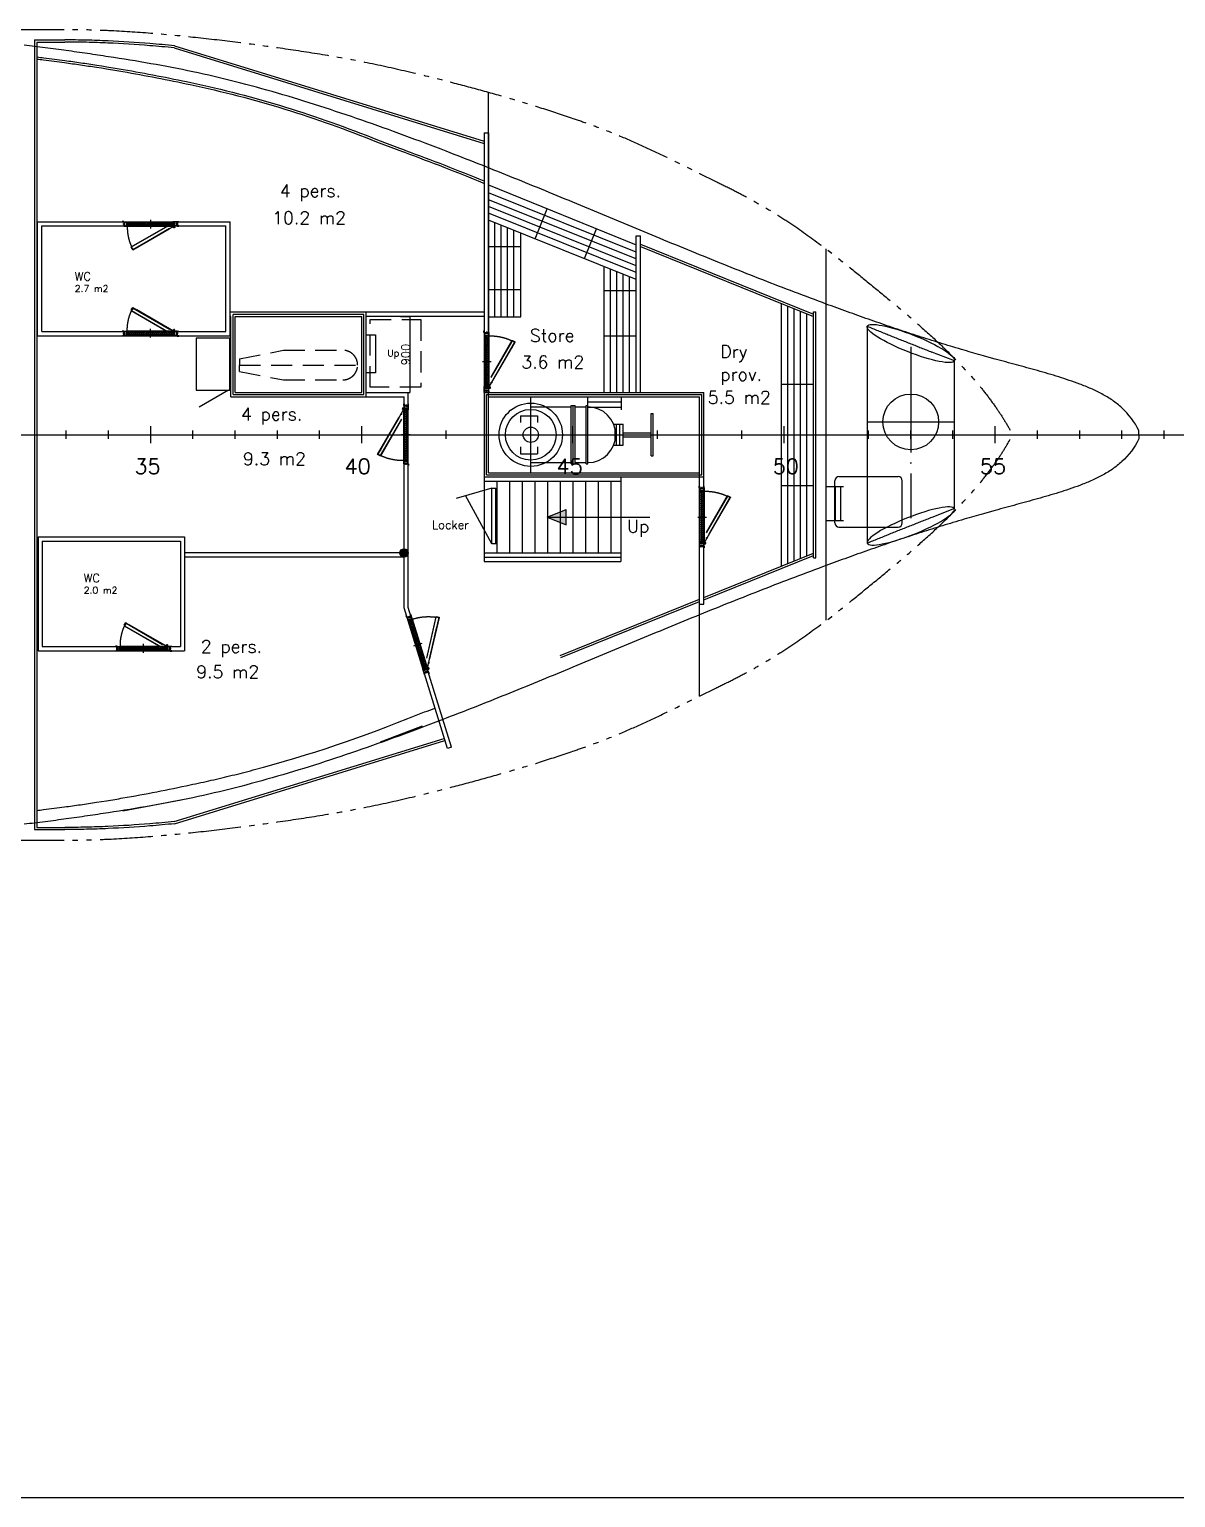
# Model space of a CAD drawing. Extents: x 1551 to 113148, y -1700 to 77018.
# Drawn here: x 29398 to 42972, y -497 to 16888 of the extents above; entities that cross this region are included whole.
import ezdxf

# ---------------------------------------------------------------- set-up
doc = ezdxf.new("R2010")
doc.units = 0
doc.header["$LTSCALE"] = 500
doc.header["$MEASUREMENT"] = 0
for name, pattern in [('CENTER', [3, 2.5, -0.25, 0, -0.25]), ('DASHED', [0.75, 0.5, -0.25]), ('PHANTOM', [2.1, 1.25, -0.2, 0.125, -0.2, 0.125, -0.2])]:
    doc.linetypes.add(name, pattern=pattern)
doc.layers.get('0').update_dxf_attribs({"linetype": 'CONTINUOUS'})
doc.layers.get('DEFPOINTS').update_dxf_attribs({"linetype": 'CONTINUOUS'})
for name, color, linetype in [('005-FURNITURE', 8, 'CONTINUOUS'), ('013-SHUTTERING', 7, 'CONTINUOUS'), ('I0CO2', 7, 'CONTINUOUS'), ('S0CE1', 7, 'CENTER'), ('S0CO1', 7, 'CONTINUOUS'), ('S0CO2', 2, 'CONTINUOUS'), ('S0CO3', 7, 'CONTINUOUS'), ('S0CO5', 7, 'CONTINUOUS'), ('S0DA1', 7, 'DASHED'), ('S0DIM', 7, 'CONTINUOUS'), ('S0PH1', 7, 'PHANTOM'), ('S0TX2', 7, 'CONTINUOUS'), ('U0CO1', 7, 'CONTINUOUS'), ('U0CO2', 7, 'CONTINUOUS')]:
    doc.layers.add(name, color=color, linetype=linetype)
doc.styles.add('18', font='romans', dxfattribs={"height": 180})
doc.styles.add('ROMANS', font='romans', dxfattribs={"height": 100})
doc.dimstyles.get("Standard").update_dxf_attribs({"dimtxt": 2, "dimasz": 2.5, "dimexe": 1, "dimexo": 1, "dimgap": 1, "dimtad": 1, "dimdsep": 46, "dimtxsty": 'ROMANS', "dimcen": 0, "dimclrd": 1, "dimclre": 1, "dimclrt": 2, "dimadec": 0, "dimazin": 0, "dimtfac": 1, "dimtmove": 2, "dimatfit": 3, "dimfxl": 1, "dimtvp": 100, "dimtolj": 1, "dimarcsym": 0})

# ---------------------------------------------------------------- blocks, each defined once
blk = doc.blocks.new('Dør')
at = {"layer": 'I0CO2'}
for p, q in [((160020, 148470), (159393, 148099)), ((160063, 148445), (160020, 148470)), ((159646, 147839), (159309, 148198)), ((159646, 147839), (159689, 147814))]:
    blk.add_line(p, q, dxfattribs=at)
at = {"layer": 'U0CO2'}
for p, q in [((160020, 148470), (159646, 147839)), ((160064, 148448), (159689, 147814))]:
    blk.add_line(p, q, dxfattribs=at)
blk = doc.blocks.new('PILL-O')
at = {"layer": 'S0TX2'}
h = blk.add_hatch(color=256, dxfattribs=at)
h.paths.add_polyline_path([(1, -1), (0, -1), (0, -100, 0.198881), (71, -71)])
h.paths.add_polyline_path([(0, -1), (-70, -71, 0.196266), (0, -100)])
h.paths.add_polyline_path([(0, -1), (0, 0), (-71, 71, 0.198912), (-100, 0, 0.201592), (-70, -71)])
h.paths.add_polyline_path([(0, 100, 0.198881), (-71, 71), (0, 0)])
h.paths.add_polyline_path([(71, 70, 0.201624), (0, 100), (0, 0), (1, -1)])
h.paths.add_polyline_path([(71, 70), (1, -1), (71, -71, 0.198912), (100, 0, 0.196235)])
at = {"layer": 'S0CO2'}
blk.add_circle((0, 0), 100, dxfattribs=at)
blk = doc.blocks.new('A$C64097268')
for p, q in [((-2759, 0), (35129, 0)), ((21500, -50), (21500, 50)), ((22000, -50), (22000, 50)), ((22500, -100), (22500, 100)), ((23000, -50), (23000, 50)), ((23500, -50), (23500, 50)), ((24000, -50), (24000, 50)), ((24500, -50), (24500, 50)), ((25000, -100), (25000, 100)), ((25500, -50), (25500, 50)), ((26000, -50), (26000, 50)), ((26500, -50), (26500, 50)), ((27000, -50), (27000, 50)), ((27500, -100), (27500, 100)), ((28000, -50), (28000, 50)), ((28500, -50), (28500, 50)), ((29000, -50), (29000, 50)), ((29500, -50), (29500, 50)), ((30000, -100), (30000, 100)), ((30500, -50), (30500, 50)), ((31000, -50), (31000, 50)), ((31500, -50), (31500, 50)), ((32000, -50), (32000, 50)), ((32500, -100), (32500, 100)), ((33000, -50), (33000, 50)), ((33500, -50), (33500, 50)), ((34000, -50), (34000, 50)), ((34500, -50), (34500, 50))]:
    blk.add_line(p, q)
at = {"layer": 'S0TX2', "style": '18'}
for s, p in [('35', (22308, -464)), ('40', (24796, -464)), ('45', (27306, -464)), ('50', (29866, -464)), ('55', (32320, -464))]:
    blk.add_text(s, height=180, dxfattribs=at).set_placement(p)
blk = doc.blocks.new('LINING 580')
at = {"ltscale": 600}
for p, q in [((4474, 19836), (4474, 19732)), ((4159, 19818), (4139, 19818)), ((4139, 19814), (4139, 19818)), ((4139, 19814), (4149, 19814)), ((4139, 19764), (4149, 19764)), ((4139, 19764), (4139, 19760)), ((4159, 19760), (4139, 19760)), ((4157, 19816), (4143, 19816)), ((4157, 19762), (4143, 19762)), ((4147, 19789), (4175, 19789)), ((4149, 19816), (4149, 19814)), ((4149, 19762), (4149, 19764)), ((4157, 19816), (4157, 19762)), ((4159, 19818), (4159, 19799)), ((4159, 19814), (4209, 19814)), ((4159, 19812), (4207, 19812)), ((4159, 19799), (4163, 19795)), ((4159, 19780), (4163, 19784)), ((4159, 19780), (4159, 19760)), ((4159, 19764), (4191, 19764)), ((4159, 19762), (4193, 19762)), ((4161, 19812), (4161, 19800)), ((4161, 19800), (4165, 19796)), ((4161, 19779), (4165, 19783)), ((4161, 19779), (4161, 19764)), ((4163, 19795), (4163, 19784)), ((4165, 19812), (4165, 19764)), ((4167, 19812), (4167, 19764)), ((4169, 19802), (4167, 19802)), ((4169, 19774), (4167, 19774)), ((4169, 19810), (4169, 19802)), ((4169, 19810), (4189, 19810)), ((4169, 19774), (4169, 19766)), ((4169, 19766), (4189, 19766)), ((4184, 19761), (4184, 19762)), ((4184, 19761), (4194, 19761)), ((4189, 19810), (4189, 19766)), ((4191, 19812), (4191, 19764)), ((4193, 19810), (4205, 19810)), ((4193, 19810), (4193, 19762)), ((4194, 19796), (4193, 19796)), ((4194, 19796), (4194, 19761)), ((4194, 19762), (4750, 19762)), ((4750, 19761), (4194, 19761)), ((4198, 19763), (4198, 19801)), ((4199, 19801), (4198, 19801)), ((4198, 19763), (4750, 19763)), ((4199, 19801), (4199, 19805)), ((4199, 19805), (4207, 19805)), ((4199, 19803), (4209, 19803)), ((4199, 19801), (4750, 19801)), ((4200, 19765), (4200, 19799)), ((4200, 19799), (4748, 19799)), ((4200, 19765), (4748, 19765)), ((4205, 19810), (4205, 19805)), ((4207, 19812), (4207, 19805)), ((4209, 19814), (4209, 19803)), ((4789, 19814), (4739, 19814)), ((4739, 19814), (4739, 19803)), ((4749, 19803), (4739, 19803)), ((4789, 19812), (4741, 19812)), ((4741, 19812), (4741, 19805)), ((4749, 19805), (4741, 19805)), ((4755, 19810), (4743, 19810)), ((4743, 19810), (4743, 19805)), ((4748, 19765), (4748, 19799)), ((4749, 19801), (4749, 19805)), ((4749, 19801), (4750, 19801)), ((4750, 19763), (4750, 19801)), ((4750, 19763), (4750, 19756)), ((4754, 19796), (4754, 19761)), ((4754, 19796), (4755, 19796)), ((4764, 19761), (4754, 19761)), ((4754, 19761), (4754, 19756)), ((4755, 19810), (4755, 19762)), ((4789, 19762), (4755, 19762)), ((4757, 19812), (4757, 19764)), ((4789, 19764), (4757, 19764)), ((4779, 19810), (4759, 19810)), ((4759, 19810), (4759, 19766)), ((4779, 19766), (4759, 19766)), ((4764, 19761), (4764, 19762)), ((4801, 19789), (4773, 19789)), ((4779, 19810), (4779, 19802)), ((4779, 19802), (4781, 19802)), ((4779, 19774), (4781, 19774)), ((4779, 19774), (4779, 19766)), ((4781, 19812), (4781, 19764)), ((4783, 19812), (4783, 19764)), ((4787, 19800), (4783, 19796)), ((4787, 19779), (4783, 19783)), ((4789, 19799), (4785, 19795)), ((4785, 19795), (4785, 19784)), ((4789, 19780), (4785, 19784)), ((4787, 19812), (4787, 19800)), ((4787, 19779), (4787, 19764)), ((4789, 19818), (4809, 19818)), ((4789, 19818), (4789, 19799)), ((4789, 19780), (4789, 19760)), ((4789, 19760), (4809, 19760)), ((4791, 19816), (4805, 19816)), ((4791, 19816), (4791, 19762)), ((4791, 19762), (4805, 19762)), ((4799, 19816), (4799, 19814)), ((4809, 19814), (4799, 19814)), ((4799, 19762), (4799, 19764)), ((4809, 19764), (4799, 19764)), ((4809, 19814), (4809, 19818)), ((4809, 19764), (4809, 19760))]:
    blk.add_line(p, q, dxfattribs=at)
at = {"linetype": 'CENTER', "ltscale": 0.4}
for p, q in [((4246, 19517), (4724, 19793)), ((4249, 19517), (4723, 19791)), ((4262, 19482), (4744, 19760)), ((4744, 19759), (4262, 19480)), ((4265, 19484), (4743, 19760)), ((4266, 19487), (4740, 19761)), ((4249, 19512), (4245, 19510)), ((4245, 19510), (4262, 19480)), ((4265, 19484), (4246, 19517)), ((4246, 19510), (4262, 19482)), ((4266, 19487), (4249, 19517)), ((4262, 19480), (4263, 19481))]:
    blk.add_line(p, q, dxfattribs=at)
at = {"ltscale": 0.5}
for p, q in [((4723, 19793), (4724, 19793)), ((4740, 19761), (4723, 19791)), ((4743, 19760), (4724, 19793)), ((4727, 19788), (4731, 19790)), ((4731, 19790), (4748, 19761)), ((4743, 19760), (4747, 19754)), ((4748, 19761), (4750, 19756))]:
    blk.add_line(p, q, dxfattribs=at)
blk.add_lwpolyline([(4748, 19767, -0.771886), (4735, 19777), (4738, 19789, 1.315477), (4722, 19789), (4726, 19777, -1.425918), (4710, 19777), (4714, 19789, 1.315477), (4697, 19789), (4701, 19777, -1.425918), (4685, 19777), (4689, 19789, 1.315477), (4672, 19789), (4676, 19777, -1.425918), (4660, 19777), (4664, 19789, 1.315477), (4648, 19789), (4651, 19777, -1.425918), (4635, 19777), (4639, 19789, 1.315477), (4623, 19789), (4627, 19777, -1.425918), (4611, 19777), (4614, 19789, 1.315477), (4598, 19789), (4602, 19777, -1.425918), (4586, 19777), (4590, 19789, 1.315477), (4573, 19789), (4577, 19777, -1.425918), (4561, 19777), (4565, 19789, 1.315477), (4548, 19789), (4552, 19777, -1.425918), (4536, 19777), (4540, 19789, 1.315477), (4524, 19789), (4527, 19777, -1.425918), (4511, 19777), (4515, 19789, 1.315477), (4499, 19789), (4503, 19777, -1.425918), (4487, 19777), (4490, 19789, 1.315477), (4474, 19789), (4478, 19777, -1.425918), (4462, 19777), (4466, 19789, 1.315477), (4449, 19789), (4453, 19777, -1.425918), (4437, 19777), (4441, 19789, 1.315477), (4424, 19789), (4428, 19777, -1.425918), (4412, 19777), (4416, 19789, 1.315477), (4400, 19789), (4403, 19777, -1.425918), (4387, 19777), (4391, 19789, 1.315477), (4375, 19789), (4379, 19777, -1.425918), (4363, 19777), (4366, 19789, 1.315477), (4350, 19789), (4354, 19777, -1.425918), (4338, 19777), (4342, 19789, 1.315477), (4325, 19789), (4329, 19777, -1.425918), (4313, 19777), (4317, 19789, 1.315477), (4300, 19789), (4304, 19777, -1.425918), (4288, 19777), (4292, 19789, 1.315477), (4276, 19789), (4279, 19777, -1.425918), (4263, 19777), (4267, 19789, 1.315477), (4251, 19789), (4254, 19777, -1.425918), (4239, 19777), (4242, 19789, 1.315477), (4226, 19789), (4230, 19777, -1.425918), (4214, 19777), (4217, 19789, 1.315477), (4201, 19789), (4205, 19777, -0.400986), (4200, 19766, -0.400986)], format="xyb")
at = {"ltscale": 600}
blk.add_circle((4752, 19749), 7.5, dxfattribs=at)
blk.add_circle((4752, 19749), 7.5, dxfattribs=at)
at = {"linetype": 'CENTER'}
blk.add_arc((4752, 19749), 554, 178.7071, 205.13, dxfattribs=at)
blk.add_arc((4197, 19774), 8.5, 292.517, 310.7403)
blk = doc.blocks.new('Internal Lining-door 640')
at = {"ltscale": 600}
for p, q in [((15794, 27178), (15774, 27178)), ((15774, 27174), (15774, 27178)), ((15774, 27174), (15784, 27174)), ((15774, 27124), (15784, 27124)), ((15774, 27124), (15774, 27120)), ((15792, 27176), (15778, 27176)), ((15792, 27122), (15778, 27122)), ((15783, 27149), (15811, 27149)), ((15784, 27176), (15784, 27174)), ((15784, 27122), (15784, 27124)), ((15792, 27176), (15792, 27122)), ((15794, 27178), (15794, 27159)), ((15794, 27174), (15844, 27174)), ((15794, 27172), (15842, 27172)), ((15794, 27159), (15798, 27154)), ((15794, 27139), (15798, 27144)), ((15794, 27139), (15794, 27120)), ((15794, 27124), (15826, 27124)), ((15794, 27122), (15828, 27122)), ((15796, 27172), (15796, 27160)), ((15796, 27160), (15800, 27155)), ((15796, 27138), (15800, 27143)), ((15796, 27138), (15796, 27124)), ((15798, 27154), (15798, 27144)), ((15800, 27172), (15800, 27124)), ((15802, 27172), (15802, 27124)), ((15804, 27162), (15802, 27162)), ((15804, 27134), (15802, 27134)), ((15804, 27170), (15804, 27162)), ((15804, 27170), (15824, 27170)), ((15804, 27134), (15804, 27126)), ((15804, 27126), (15824, 27126)), ((15819, 27121), (15819, 27122)), ((15824, 27170), (15824, 27126)), ((15826, 27172), (15826, 27124)), ((15828, 27170), (15840, 27170)), ((15828, 27170), (15828, 27122)), ((15829, 27155), (15828, 27155)), ((15829, 27155), (15829, 27121)), ((15829, 27122), (16445, 27122)), ((15833, 27123), (15833, 27161)), ((15834, 27161), (15833, 27161)), ((15833, 27123), (16445, 27123)), ((15834, 27161), (15834, 27165)), ((15834, 27165), (15842, 27165)), ((15834, 27163), (15844, 27163)), ((15834, 27161), (16445, 27161)), ((15835, 27125), (15835, 27159)), ((15835, 27159), (16443, 27159)), ((15835, 27125), (16443, 27125)), ((15840, 27170), (15840, 27165)), ((15842, 27172), (15842, 27165)), ((15844, 27174), (15844, 27163)), ((16139, 27195), (16139, 27092)), ((16484, 27174), (16434, 27174)), ((16434, 27174), (16434, 27163)), ((16444, 27163), (16434, 27163)), ((16484, 27172), (16436, 27172)), ((16436, 27172), (16436, 27165)), ((16444, 27165), (16436, 27165)), ((16450, 27170), (16438, 27170)), ((16438, 27170), (16438, 27165)), ((16443, 27125), (16443, 27159)), ((16444, 27161), (16444, 27165)), ((16444, 27161), (16445, 27161)), ((16445, 27123), (16445, 27161)), ((16445, 27123), (16445, 27116)), ((16449, 27155), (16449, 27121)), ((16449, 27155), (16450, 27155)), ((16450, 27170), (16450, 27122)), ((16484, 27122), (16450, 27122)), ((16452, 27172), (16452, 27124)), ((16484, 27124), (16452, 27124)), ((16474, 27170), (16454, 27170)), ((16454, 27170), (16454, 27126)), ((16474, 27126), (16454, 27126)), ((16459, 27121), (16459, 27122)), ((16496, 27149), (16468, 27149)), ((16474, 27170), (16474, 27162)), ((16474, 27162), (16476, 27162)), ((16474, 27134), (16476, 27134)), ((16474, 27134), (16474, 27126)), ((16476, 27172), (16476, 27124)), ((16478, 27172), (16478, 27124)), ((16482, 27160), (16478, 27155)), ((16482, 27138), (16478, 27143)), ((16484, 27159), (16480, 27154)), ((16480, 27154), (16480, 27144)), ((16484, 27139), (16480, 27144)), ((16482, 27172), (16482, 27160)), ((16482, 27138), (16482, 27124)), ((16484, 27178), (16504, 27178)), ((16484, 27178), (16484, 27159)), ((16484, 27139), (16484, 27120)), ((16486, 27176), (16501, 27176)), ((16486, 27176), (16486, 27122)), ((16486, 27122), (16501, 27122)), ((16494, 27176), (16494, 27174)), ((16504, 27174), (16494, 27174)), ((16494, 27122), (16494, 27124)), ((16504, 27124), (16494, 27124)), ((16504, 27174), (16504, 27178)), ((16504, 27124), (16504, 27120)), ((15794, 27120), (15774, 27120)), ((15819, 27121), (15829, 27121)), ((16445, 27121), (15829, 27121)), ((16459, 27121), (16449, 27121)), ((16449, 27121), (16449, 27116)), ((16484, 27120), (16504, 27120))]:
    blk.add_line(p, q, dxfattribs=at)
at = {"linetype": 'CENTER', "ltscale": 0.4}
for p, q in [((15889, 26847), (16419, 27153)), ((15892, 26846), (16419, 27150)), ((15905, 26811), (16439, 27119)), ((16439, 27118), (15905, 26810)), ((15908, 26814), (16438, 27120)), ((15909, 26817), (16436, 27121)), ((15892, 26842), (15888, 26839)), ((15888, 26839), (15905, 26810)), ((15908, 26814), (15889, 26847)), ((15889, 26840), (15905, 26811)), ((15909, 26817), (15892, 26846)), ((15905, 26810), (15906, 26810))]:
    blk.add_line(p, q, dxfattribs=at)
at = {"ltscale": 0.5}
for p, q in [((16419, 27152), (16419, 27153)), ((16438, 27120), (16419, 27153)), ((16436, 27121), (16419, 27150)), ((16422, 27148), (16426, 27150)), ((16426, 27150), (16443, 27120)), ((16438, 27120), (16442, 27114)), ((16443, 27120), (16446, 27116))]:
    blk.add_line(p, q, dxfattribs=at)
for points in [[(15835, 27129, 0.892516), (15851, 27136), (15847, 27148, -1.315477), (15863, 27148), (15859, 27136, 1.425918), (15875, 27136), (15872, 27148, -1.315477), (15888, 27148), (15884, 27136, 1.425918), (15900, 27136), (15896, 27148, -1.315477), (15913, 27148), (15909, 27136, 1.425918), (15925, 27136), (15921, 27148, -1.315477), (15938, 27148), (15934, 27136, 1.425918), (15950, 27136)], [(15835, 27157, -0.30204), (15838, 27148), (15835, 27139)], [(15959, 27136), (15962, 27148, 1.315477), (15946, 27148), (15950, 27136)], [(16443, 27127, -0.771886), (16430, 27136), (16434, 27148, 1.315477), (16417, 27148), (16421, 27136, -1.425918), (16405, 27136), (16409, 27148, 1.315477), (16392, 27148), (16396, 27136, -1.425918), (16380, 27136), (16384, 27148, 1.315477), (16368, 27148), (16371, 27136, -1.425918), (16355, 27136), (16359, 27148, 1.315477), (16343, 27148), (16347, 27136, -1.425918), (16331, 27136), (16334, 27148, 1.315477), (16318, 27148), (16322, 27136, -1.425918), (16306, 27136), (16310, 27148, 1.315477), (16293, 27148), (16297, 27136, -1.425918), (16281, 27136), (16285, 27148, 1.315477), (16268, 27148), (16272, 27136, -1.425918), (16256, 27136), (16260, 27148, 1.315477), (16244, 27148), (16247, 27136, -1.425918), (16231, 27136), (16235, 27148, 1.315477), (16219, 27148), (16223, 27136, -1.425918), (16207, 27136), (16210, 27148, 1.315477), (16194, 27148), (16198, 27136, -1.425918), (16182, 27136), (16186, 27148, 1.315477), (16169, 27148), (16173, 27136, -1.425918), (16157, 27136), (16161, 27148, 1.315477), (16144, 27148), (16148, 27136, -1.425918), (16132, 27136), (16136, 27148, 1.315477), (16120, 27148), (16123, 27136, -1.425918), (16107, 27136), (16111, 27148, 1.315477), (16095, 27148), (16099, 27136, -1.425918), (16083, 27136), (16086, 27148, 1.315477), (16070, 27148), (16074, 27136, -1.425918), (16058, 27136), (16062, 27148, 1.315477), (16045, 27148), (16049, 27136, -1.425918), (16033, 27136), (16037, 27148, 1.315477), (16020, 27148), (16024, 27136, -1.425918), (16008, 27136), (16012, 27148, 1.315477), (15996, 27148), (15999, 27136, -1.425918), (15983, 27136), (15987, 27148, 1.315477), (15971, 27148), (15975, 27136, -1.425918), (15959, 27136)]]:
    blk.add_lwpolyline(points, format="xyb")
at = {"ltscale": 600}
blk.add_circle((16447, 27109), 7.5, dxfattribs=at)
blk.add_circle((16447, 27109), 7.5, dxfattribs=at)
at = {"linetype": 'CENTER'}
blk.add_arc((16447, 27109), 614, 178.6468, 205.3742, dxfattribs=at)
blk.add_arc((15832, 27134), 8.5, 292.517, 310.7403)
blk = doc.blocks.new('*D153')
at = {"color": 1, "lineweight": -2, "transparency": 16777216}
for p, q in [((33791, 13488), (33906, 13488)), ((33905, 13486), (33905, 12591)), ((33791, 12588), (33906, 12588))]:
    blk.add_line(p, q, dxfattribs=at)
at = {"color": 1, "transparency": 16777216}
for points in [[(33905, 13486), (33905, 13486), (33905, 13488)], [(33905, 12591), (33905, 12591), (33905, 12588)]]:
    blk.add_solid(points, dxfattribs=at)
at = {"layer": 'DEFPOINTS', "color": 0, "transparency": 16777216}
for p in [(33790, 13488), (33790, 12588), (33905, 12588)]:
    blk.add_point(p, dxfattribs=at)
at = {"color": 2, "transparency": 16777216, "insert": (33854, 13038), "char_height": 100, "attachment_point": 5, "rotation": 90, "style": 'ROMANS'}
blk.add_mtext('\\A1;900', dxfattribs=at)

msp = doc.modelspace()

# ---------------------------------------------------------------- linework, layer by layer
at = {"layer": '005-FURNITURE'}
for p, q in [((36585.105, 13927.1), (34835.105, 14629.221)), ((35216.801, 13483.857), (35216.801, 14476.08)), ((36202.918, 12588.276), (36202.918, 14080.438)), ((34835.105, 13483.857), (35216.801, 13483.857)), ((31755.597, 12615.638), (31408.655, 12416.561)), ((34050.143, 8635.693), (33553.1, 8448.676)), ((30505.777, 7635.307), (31194.276, 7766.015))]:
    msp.add_line(p, q, dxfattribs=at)
msp.add_lwpolyline([(31371.081, 13232.946), (31371.081, 12615.638), (31771.081, 12615.638), (31771.081, 13232.946), (31371.081, 13232.946)], close=True, dxfattribs=at)
at = {"layer": '013-SHUTTERING'}
for p, q in [((33835.105, 10688.276), (31236.019, 10688.276)), ((33835.105, 10638.276), (31236.019, 10638.276))]:
    msp.add_line(p, q, dxfattribs=at)
at = {"layer": 'S0CE1', "linetype": 'CENTER'}
for p, q in [((39835.105, 13129.475), (39835.105, 11100.128)), ((35335.105, 11638.276), (35335.105, 12538.276)), ((39320.105, 12240.276), (40350.105, 12240.276))]:
    msp.add_line(p, q, dxfattribs=at)
for points in [[(40350.105, 12964.811), (40335.105, 12970.575), (40084.911, 13067.64, -0.001166), (39835.105, 13165.783, -0.001262), (39584.839, 13265.498, -0.001497), (39335.105, 13366.603), (39320.105, 13372.737)], [(40350.105, 11211.74), (40335.105, 11205.976), (40084.911, 11108.911, 0.001166), (39835.105, 11010.768, 0.001262), (39584.839, 10911.053, 0.001497), (39335.105, 10809.948), (39320.105, 10803.815)]]:
    msp.add_lwpolyline(points, format="xyb", dxfattribs=at)
at = {"layer": 'S0CO1'}
for p, q in [((29460.105, 16763.276), (29460.105, 7413.276)), ((29460.105, 16763.276), (29817.015, 16763.276)), ((29485.105, 16738.276), (29485.105, 7438.276)), ((29485.105, 16738.276), (29817.015, 16738.276)), ((31116.492, 16694.287), (34785.105, 15564.252)), ((31111.569, 16669.644), (34785.105, 15538.093)), ((34835.105, 11638.276), (34835.105, 16143.402)), ((34785.105, 15664.252), (34785.105, 11588.276)), ((34785.105, 15664.252), (34835.105, 15664.252)), ((34835.105, 15664.252), (34835.105, 12588.276)), ((34835.105, 15045.89), (36585.105, 14338.371)), ((29495.57, 14610.99), (31774.737, 14610.99)), ((29495.57, 13260.99), (29495.57, 14610.99)), ((31774.737, 13260.99), (31774.737, 14610.99)), ((29545.57, 14560.99), (31724.737, 14560.99)), ((29545.57, 13310.99), (29545.57, 14560.99)), ((31724.737, 13310.99), (31724.737, 14560.99)), ((36585.105, 12588.276), (36585.105, 14442.138)), ((36585.105, 14442.138), (36635.105, 14442.138)), ((36635.105, 12588.276), (36635.105, 14442.138)), ((36635.105, 14345.358), (38685.105, 13516.55)), ((36635.105, 14318.392), (38685.105, 13489.584)), ((34785.105, 13538.276), (31774.737, 13538.276)), ((31785.105, 13488.276), (31774.737, 13488.276)), ((31785.105, 12538.276), (31785.105, 13488.276)), ((31785.105, 12538.276), (31785.105, 13488.276)), ((33360.105, 13513.276), (31810.105, 13513.276)), ((31810.105, 12563.276), (31810.105, 13513.276)), ((33360.105, 12563.276), (33360.105, 13513.276)), ((33385.105, 12538.276), (33385.105, 13538.276)), ((34785.105, 13488.276), (33385.105, 13488.276)), ((38685.105, 10629.298), (38685.105, 13543.115)), ((38685.105, 13543.115), (38710.105, 13543.115)), ((38710.105, 10629.298), (38710.105, 13543.115)), ((29495.57, 13260.99), (31774.737, 13260.99)), ((29545.57, 13310.99), (31724.737, 13310.99)), ((39320.105, 13372.737), (39320.105, 10803.815)), ((40350.105, 12964.811), (40350.105, 11211.74)), ((31785.105, 12538.276), (33835.105, 12538.276)), ((31810.105, 12563.276), (33360.105, 12563.276)), ((33385.105, 12588.276), (33885.105, 12588.276)), ((33835.105, 10037.114), (33835.105, 12538.276)), ((33885.105, 10044.64), (33885.105, 12588.276)), ((34785.105, 12588.276), (37385.105, 12588.276)), ((34810.105, 12563.276), (37360.105, 12563.276)), ((34810.105, 11613.276), (34810.105, 12563.276)), ((36007.153, 12538.276), (36007.153, 12382.76)), ((36407.153, 12538.276), (36407.153, 12382.76)), ((37335.105, 8993.369), (37335.105, 12538.276)), ((37360.105, 11613.276), (37360.105, 12563.276)), ((37385.105, 10083.498), (37385.105, 12588.276)), ((35335.105, 12418.276), (35814.391, 12418.276)), ((35814.391, 12434.307), (35859.837, 12434.307)), ((35814.391, 11743.442), (35814.391, 12434.307)), ((35837.005, 11743.442), (35837.005, 12434.307)), ((35859.837, 11743.442), (35859.837, 12434.307)), ((35859.837, 12418.276), (35990.318, 12418.276)), ((35990.318, 12434.307), (36010.105, 12434.307)), ((35990.318, 11743.442), (35990.318, 12434.307)), ((36007.153, 12476.874), (36407.153, 12476.874)), ((36007.153, 12415.472), (36407.153, 12415.472)), ((36010.105, 11743.442), (36010.105, 12434.307)), ((35215.105, 12313.276), (35415.105, 12313.276)), ((35215.105, 12313.276), (35215.105, 12233.276)), ((35415.105, 12313.276), (35415.105, 12233.276)), ((36315.514, 12213.276), (36430.755, 12213.276)), ((36350.755, 11963.276), (36350.755, 12213.276)), ((36389.012, 11963.276), (36389.012, 12213.276)), ((36430.755, 11963.276), (36430.755, 12213.276)), ((36759.02, 11838.276), (36759.02, 12338.276)), ((36759.02, 12338.276), (36785.105, 12338.276)), ((36785.105, 11838.276), (36785.105, 12338.276)), ((36430.755, 12112.611), (36759.02, 12112.611)), ((36430.755, 12063.94), (36759.02, 12063.94)), ((35215.105, 11943.276), (35215.105, 11863.276)), ((35215.105, 11863.276), (35415.105, 11863.276)), ((35415.105, 11943.276), (35415.105, 11863.276)), ((36315.514, 11963.276), (36430.755, 11963.276)), ((36759.02, 11838.276), (36785.105, 11838.276)), ((35335.105, 11758.276), (35814.391, 11758.276)), ((35814.391, 11743.442), (35859.837, 11743.442)), ((35859.837, 11758.276), (35990.318, 11758.276)), ((35990.318, 11743.442), (36010.105, 11743.442)), ((34785.105, 11588.276), (37335.105, 11588.276)), ((34785.105, 11588.276), (34785.105, 10588.276)), ((34785.105, 11588.276), (37385.105, 11588.276)), ((34785.105, 11538.276), (36403.408, 11538.276)), ((34810.105, 11613.276), (37360.105, 11613.276)), ((34935.105, 11538.276), (34935.105, 10688.276)), ((35085.105, 11538.276), (35085.105, 10688.276)), ((35235.105, 11538.276), (35235.105, 10688.276)), ((35385.105, 11538.276), (35385.105, 10688.276)), ((35535.105, 11538.276), (35535.105, 10688.276)), ((35685.105, 11538.276), (35685.105, 10688.276)), ((35835.105, 11538.276), (35835.105, 10688.276)), ((35985.105, 11538.276), (35985.105, 10688.276)), ((36135.105, 11538.276), (36135.105, 10688.276)), ((36285.105, 11538.276), (36285.105, 10688.276)), ((36403.408, 11588.276), (36403.408, 10588.276)), ((37335.105, 10083.498), (37335.105, 11588.276)), ((38935.105, 11044.276), (38935.105, 11544.276)), ((38985.105, 11594.276), (39685.105, 11594.276)), ((39735.105, 11044.276), (39735.105, 11544.276)), ((38835.105, 11473.674), (39039.065, 11473.674)), ((38944.952, 11073.674), (38944.952, 11473.674)), ((39006.354, 11073.674), (39006.354, 11473.674)), ((35530.596, 11113.276), (35754.396, 11204.375)), ((35754.396, 11022.176), (35754.396, 11204.375)), ((35530.596, 11113.276), (36744.086, 11113.276)), ((35530.596, 11113.276), (35754.396, 11022.176)), ((38835.105, 11073.674), (39039.065, 11073.674)), ((38985.105, 10994.276), (39685.105, 10994.276)), ((29500.858, 10879.311), (31236.019, 10879.311)), ((29500.858, 10879.311), (29500.858, 9529.311)), ((29550.858, 10829.311), (31186.019, 10829.311)), ((29550.858, 10829.311), (29550.858, 9579.311)), ((31186.019, 10829.311), (31186.019, 9579.311)), ((31236.019, 10879.311), (31236.019, 9529.311)), ((33835.105, 10688.276), (31236.019, 10688.276)), ((33835.105, 10638.276), (31236.019, 10638.276)), ((34785.105, 10688.276), (36403.408, 10688.276)), ((34785.105, 10638.276), (36403.408, 10638.276)), ((37385.105, 10161.381), (38685.105, 10686.967)), ((37385.105, 10134.415), (38685.105, 10660.001)), ((38685.105, 10629.298), (38710.105, 10629.298)), ((34785.105, 10588.276), (36403.408, 10588.276)), ((35682.706, 9473.574), (37335.105, 10141.633)), ((35690.563, 9449.785), (37335.105, 10114.667)), ((34347.745, 8372.848), (33835.105, 10037.114)), ((34395.529, 8387.567), (33885.105, 10044.64)), ((37335.105, 10083.498), (37385.105, 10083.498)), ((29550.858, 9579.311), (31186.019, 9579.311)), ((29500.858, 9529.311), (31236.019, 9529.311)), ((31111.569, 7506.907), (34310.92, 8492.397)), ((31116.492, 7482.264), (34318.28, 8468.504)), ((34395.529, 8387.567), (34347.745, 8372.848)), ((29460.105, 7413.276), (29817.015, 7413.276)), ((29485.105, 7438.276), (29817.015, 7438.276))]:
    msp.add_line(p, q, dxfattribs=at)
at = {"layer": 'S0CO1', "color": 6}
msp.add_line((3114.742, -497.084), (111464.496, -497.084), dxfattribs=at)
at = {"layer": 'S0CO1', "flags": 128}
for points in [[(31116.492, 16694.287, 0.003480081), (30825.5, 16720.151, 0.009245015), (30329.516, 16751.542, 0.005330989), (30073.083, 16760.28, 0.005848976), (29816.787, 16763.276)], [(31111.569, 16669.644, 0.003449693), (30823.46, 16695.235, 0.009245015), (30328.399, 16726.567, 0.005330989), (30072.498, 16735.287, 0.005848976), (29816.788, 16738.276)], [(29485.105, 16537.163, -0.000781345), (29566.983, 16527.231, -0.003239), (29814.88, 16495.132, -0.002486), (30004.074, 16468.428, -0.001880096), (30193.301, 16440.035), (30252.431, 16430.861), (30311.479, 16421.501, -0.003264938), (30505.777, 16389.016)], [(29488.076, 16561.985, -0.000781345), (29570.032, 16552.044, -0.003239), (29818.25, 16519.904, -0.002486), (30007.691, 16493.165, -0.001880247), (30197.119, 16464.742), (30256.304, 16455.559), (30315.417, 16446.189, -0.003265339), (30510.06, 16413.646, -0.003265339)], [(30505.777, 16389.016, -0.009359787), (31303.781, 16234.287, -0.044532101), (33510.083, 15556.906, -0.003379353)], [(30510.075, 16413.643, -0.009359787), (31308.999, 16258.736, -0.044520446), (33518.885, 15580.305, -0.003379353)], [(33841.478, 15432.303, -0.009174459), (34768.828, 15071.608), (34775.641, 15068.821)], [(33850.111, 15455.765, -0.009174337), (34778.305, 15094.742), (34785.105, 15091.961)], [(30505.777, 7787.535, 0.009359787), (31303.781, 7942.265, 0.00342), (31552.213, 7997.084, 0.004164), (31799.353, 8055.558, 0.004594), (32047.348, 8118.846, 0.032599963), (33997.436, 8775.776, 0.00276104)], [(33997.436, 8775.776), (34077.301, 8805.564, 0.001767452), (34200.222, 8851.773)], [(29485.105, 7639.389, 0.000781345), (29566.983, 7649.321, 0.003239), (29814.88, 7681.419, 0.002486), (30004.074, 7708.123, 0.001880096), (30193.301, 7736.516), (30252.431, 7745.691), (30311.479, 7755.05, 0.003264938), (30505.777, 7787.535, 0.003264938)], [(31116.492, 7482.264, -0.003480081), (30825.5, 7456.4, -0.009245015), (30329.516, 7425.009, -0.005330989), (30073.083, 7416.271, -0.005848976), (29816.787, 7413.276)], [(31111.569, 7506.907, -0.003449693), (30823.46, 7481.316, -0.009245015), (30328.399, 7449.984, -0.005330989), (30072.498, 7441.264, -0.005848976), (29816.788, 7438.276)]]:
    msp.add_lwpolyline(points, format="xyb", dxfattribs=at)
for points in [[(33510.083, 15556.906), (33773.491, 15457.822), (33817.983, 15441.11), (33841.478, 15432.303)], [(33518.885, 15580.305), (33782.293, 15481.221), (33826.774, 15464.513), (33850.111, 15455.765)]]:
    msp.add_lwpolyline(points, dxfattribs=at)
at = {"layer": 'S0CO1'}
for centre, radius in [((39835.105, 12240.276), 330.151), ((35335.105, 12088.276), 375), ((35335.105, 12088.276), 300), ((35335.105, 12088.276), 90)]:
    msp.add_circle(centre, radius, dxfattribs=at)
for centre, radius, start, end in [((36010.105, 12088.276), 330, 270, 90), ((38985.105, 11544.276), 50, 90, 180), ((39685.105, 11544.276), 50, 0, 90), ((38985.105, 11044.276), 50, 180, 270), ((39685.105, 11044.276), 50, 270, 0)]:
    msp.add_arc(centre, radius, start, end, dxfattribs=at)
msp.add_ellipse((39835.105, 13168.774), major_axis=(-515, 203.963), ratio=0.187489869, dxfattribs=at)
at = {"layer": 'S0CO1', "extrusion": (0, 0, -1)}
msp.add_ellipse((39835.105, 11007.777), major_axis=(-515, -203.963), ratio=0.187489869, dxfattribs=at)
at = {"layer": 'S0CO1'}
msp.add_solid([(35754.396, 11022.176), (35530.596, 11113.276), (35754.396, 11204.375)], dxfattribs=at)
at = {"layer": 'S0CO3'}
for p, q in [((38835.105, 9892.523), (38835.105, 14287.94)), ((31835.105, 13488.276), (33335.105, 13488.276)), ((31835.105, 12588.276), (31835.105, 13488.276)), ((31835.105, 12588.276), (31835.105, 13488.276)), ((33335.105, 12588.276), (33335.105, 13488.276)), ((31835.105, 12588.276), (33335.105, 12588.276)), ((34835.105, 12538.276), (37335.105, 12538.276)), ((34835.105, 11638.276), (37335.105, 11638.276))]:
    msp.add_line(p, q, dxfattribs=at)
at = {"layer": 'S0CO5', "flags": 128}
for points in [[(42535.03, 12088.276), (42535.03, 12138.276, 0.090984), (42335.105, 12405.874, 0.036628), (42222.341, 12496.034, 0.026745), (42099.101, 12571.224, 0.021833), (41969.079, 12634.135, 0.011986), (41835.105, 12688.116, 0.015081), (41586.778, 12772.87, 0.006007), (41335.105, 12847.078, 0.002798), (41085.212, 12916.005, -0.001221), (40835.105, 12984.147), (40765.079, 13003.506), (40695.105, 13023.076, -0.002834), (40468.452, 13088.276, -0.001568), (40335.105, 13127.902, -0.003007), (40084.618, 13204.839, -0.003273), (39835.105, 13284.947, -0.003121), (39584.659, 13368.886, -0.002169), (39335.105, 13455.475, -0.001934), (39084.772, 13544.654, -0.001776), (38835.105, 13635.656, -0.004958), (38082.683, 13921.516, -0.003349), (37335.105, 14219.824, -0.002287), (36584.614, 14529.144), (35835.105, 14840.839, 0.001965), (35086.991, 15147.278, 0.004288), (34335.105, 15444.347, 0.003491), (33836.632, 15632.374, 0.004819), (33335.105, 15812.093, 0.005517), (32837.188, 15978.988, 0.007472), (32335.105, 16132.886, 0.008247), (31837.425, 16268.481, 0.010088), (31335.105, 16385.73, 0.009263), (30836.36, 16481.971, 0.004824), (30335.105, 16564.122, 0.001902), (30085.247, 16601.63, 0.002119), (29835.105, 16637.115, 0.002394), (29585.283, 16670.264, 0.003244), (29335.105, 16700.604)], [(42535.03, 12088.276), (42535.03, 12038.276, -0.090984), (42335.105, 11770.677, -0.036628), (42222.341, 11680.517, -0.026745), (42099.101, 11605.327, -0.021833), (41969.079, 11542.416, -0.011986), (41835.105, 11488.435, -0.015081), (41586.778, 11403.682, -0.006007), (41335.105, 11329.473, -0.002798), (41085.212, 11260.546, 0.001221), (40835.105, 11192.405), (40765.079, 11173.045), (40695.105, 11153.475, 0.002834), (40468.452, 11088.276, 0.001568), (40335.105, 11048.649, 0.003007), (40084.618, 10971.712, 0.003273), (39835.105, 10891.604, 0.003121), (39584.659, 10807.665, 0.002169), (39335.105, 10721.076, 0.001934), (39084.772, 10631.897, 0.001776), (38835.105, 10540.895, 0.004958), (38082.683, 10255.035, 0.003349), (37335.105, 9956.727, 0.002287), (36584.614, 9647.408), (35835.105, 9335.712, -0.001965), (35086.991, 9029.273, -0.004288), (34335.105, 8732.205, -0.003491), (33836.632, 8544.177, -0.004819), (33335.105, 8364.458, -0.005517), (32837.188, 8197.563, -0.007472), (32335.105, 8043.665, -0.008247), (31837.425, 7908.071, -0.010088), (31335.105, 7790.821, -0.009263), (30836.36, 7694.58, -0.004824), (30335.105, 7612.429, -0.001902), (30085.247, 7574.921, -0.002119), (29835.105, 7539.436, -0.002394), (29585.283, 7506.287, -0.003244), (29335.105, 7475.947)]]:
    msp.add_lwpolyline(points, format="xyb", dxfattribs=at)
at = {"layer": 'S0DA1', "linetype": 'DASHED'}
for p, q in [((31885.105, 12988.513), (32408.295, 13088.276)), ((32408.295, 13088.276), (33110.105, 13088.276)), ((31885.105, 12988.513), (31885.105, 12913.276)), ((31885.105, 12988.513), (31885.105, 12913.276)), ((31885.105, 12913.276), (33285.105, 12913.276)), ((31885.105, 12838.038), (31885.105, 12913.276)), ((31885.105, 12838.038), (31885.105, 12913.276)), ((31885.105, 12838.038), (32408.295, 12738.276)), ((32408.295, 12738.276), (33110.105, 12738.276))]:
    msp.add_line(p, q, dxfattribs=at)
at = {"layer": 'S0DA1'}
msp.add_lwpolyline([(33433.901, 13451.97), (34033.901, 13451.97), (34033.901, 12651.97), (33433.901, 12651.97)], close=True, dxfattribs=at)
at = {"layer": 'S0DA1', "linetype": 'DASHED'}
for start, end in [(0, 90), (270, 0)]:
    msp.add_arc((33110.105, 12913.276), 175, start, end, dxfattribs=at)
at = {"layer": 'S0PH1', "linetype": 'PHANTOM', "flags": 128}
for points in [[(27085.105, 16888.276), (29816.786, 16888.276, -0.005849), (30076.007, 16885.246, -0.005331), (30335.105, 16876.417, -0.009245), (30835.7, 16844.735, -0.00594), (31335.105, 16797.868, -0.004913), (31835.661, 16739.907, -0.004009), (32335.105, 16673.033, -0.004748), (32836.204, 16596.975, -0.008536), (33335.105, 16507.629, -0.008783), (33836.749, 16399.739, -0.00552), (34335.105, 16277.547, -0.008028), (35089.423, 16070.775, -0.011487), (35835.105, 15834.728, -0.004117), (36037.167, 15763.755, -0.007077), (36237.587, 15688.276, -0.010054), (36516.509, 15572.174, -0.006144), (36791.526, 15447.101, -0.004194), (37063.907, 15316.362), (37335.105, 15183.182), (37527.245, 15088.531, -0.00357), (37718.642, 14992.385, -0.005201), (37908.315, 14892.899, -0.008444), (38095.206, 14788.276, -0.018076), (38472.964, 14549.656, -0.004434905), (38835.105, 14287.94, -0.007108), (39086.819, 14090.04, -0.00147), (39335.105, 13887.851, -0.001114), (39592.126, 13676.337, -0.005343), (39846.396, 13461.52, -0.007454), (40095.075, 13240.281, -0.011683), (40335.105, 13009.69, -0.016924), (40597.573, 12726.957, -0.025558), (40835.105, 12422.971, -0.024191), (41015.105, 12138.276), (41015.105, 12088.276)], [(27085.105, 7288.276), (29816.786, 7288.276, 0.005849), (30076.007, 7291.305, 0.005331), (30335.105, 7300.134, 0.009245), (30835.7, 7331.817, 0.00594), (31335.105, 7378.683, 0.004913), (31835.661, 7436.644, 0.004009), (32335.105, 7503.518, 0.004748), (32836.204, 7579.576, 0.008536), (33335.105, 7668.923, 0.008783), (33836.749, 7776.812, 0.00552), (34335.105, 7899.005, 0.008028), (35089.423, 8105.776, 0.011487), (35835.105, 8341.824, 0.004117), (36037.167, 8412.796, 0.007077), (36237.587, 8488.276, 0.010054), (36516.509, 8604.377, 0.006144), (36791.526, 8729.45, 0.004194), (37063.907, 8860.189), (37335.105, 8993.369), (37527.245, 9088.02, 0.00357), (37718.642, 9184.166, 0.005201), (37908.315, 9283.652, 0.008444), (38095.206, 9388.276, 0.018076), (38472.964, 9626.895, 0.004434905), (38835.105, 9888.611, 0.007108), (39086.819, 10086.511, 0.00147), (39335.105, 10288.7, 0.001114), (39592.126, 10500.215, 0.005343), (39846.396, 10715.031, 0.007454), (40095.075, 10936.27, 0.011683), (40335.105, 11166.861, 0.016924), (40597.573, 11449.595, 0.025558), (40835.105, 11753.58, 0.024191), (41015.105, 12038.276), (41015.105, 12088.276)]]:
    msp.add_lwpolyline(points, format="xyb", dxfattribs=at)
at = {"layer": 'U0CO1'}
for p, q in [((36585.105, 14250.345), (34835.105, 14952.466)), ((36585.105, 14169.534), (34835.105, 14871.655)), ((36585.105, 14088.722), (34835.105, 14790.844)), ((36585.105, 14007.911), (34835.105, 14710.032)), ((35385.3, 14408.476), (35527.428, 14762.724)), ((34910.105, 13483.857), (34910.105, 14599.13)), ((34985.105, 13483.857), (34985.105, 14569.039)), ((35060.105, 13483.857), (35060.105, 14538.948)), ((35135.105, 13483.857), (35135.105, 14508.857)), ((35970.647, 14173.628), (36112.775, 14527.876)), ((34835.105, 14315.474), (35216.801, 14315.474)), ((36277.918, 12588.276), (36277.918, 14050.347)), ((36352.918, 12588.276), (36352.918, 14020.256)), ((36427.918, 12588.276), (36427.918, 13990.165)), ((36502.918, 12588.276), (36502.918, 13960.074)), ((34835.105, 13806.78), (35216.801, 13806.78)), ((36202.918, 13797.204), (36584.614, 13797.204)), ((38378.408, 10562.971), (38378.408, 13613.58)), ((38453.408, 10593.293), (38453.408, 13583.258)), ((38528.408, 10623.615), (38528.408, 13552.936)), ((38603.408, 10653.937), (38603.408, 13522.614)), ((36202.918, 13257.997), (36584.614, 13257.997)), ((38303.408, 12688.276), (38685.105, 12688.276)), ((38303.408, 11488.276), (38685.105, 11488.276))]:
    msp.add_line(p, q, dxfattribs=at)
at = {"layer": 'U0CO2'}
for p, q in [((38303.408, 10532.648), (38303.408, 13643.903)), ((33376.099, 13270.85), (33495.245, 13270.85)), ((33495.245, 13270.85), (33495.245, 12820.85)), ((33495.245, 12820.85), (33376.099, 12820.85))]:
    msp.add_line(p, q, dxfattribs=at)

# ---------------------------------------------------------------- block references
at = {"xscale": 0.5, "yscale": 0.5, "zscale": 0.5}
msp.add_blockref('PILL-O', (33835.105, 10688.276), dxfattribs=at)
at = {"layer": 'S0CO1', "xscale": -1, "rotation": 270}
msp.add_blockref('Internal Lining-door 640', (6711.072, -4051.157), dxfattribs=at)
at = {"layer": 'S0CO1', "linetype": 'CENTER'}
msp.add_blockref('A$C64097268', (8335.105, 12088.276), dxfattribs=at)
at = {"layer": 'S0CO1', "xscale": -0.9000000000047593, "yscale": 0.8999999999941792, "zscale": 0.9, "rotation": 149.3393734003951}
msp.add_blockref('Dør', (-20867.718, 199180.523), dxfattribs=at)
at = {"layer": 'S0PH1'}
msp.add_blockref('LINING 580', (26359.018, -5203.406), dxfattribs=at)
at = {"layer": 'S0PH1', "xscale": -1}
for name, p, rotation in [('LINING 580', (26359.018, 33075.385), 180), ('Internal Lining-door 640', (61959.137, 29092.708), 90), ('Internal Lining-door 640', (64509.137, 27252.708), 90), ('Internal Lining-door 640', (55190.108, 33018.981), 107.1199999999921), ('LINING 580', (26276.878, 29343.706), 180)]:
    msp.add_blockref(name, p, dxfattribs=dict(at, rotation=rotation))

# ---------------------------------------------------------------- texts
at = {"layer": 'S0DIM', "style": 'ROMANS'}
for s, height, p in [('WC', 100, (29935.508, 13912.645)), ('2.7 m2', 80, (29935.508, 13778.933)), ('Up', 80, (33637.305, 13015.335)), ('WC', 100, (30041.885, 10341.41)), ('2.0 m2', 80, (30041.885, 10207.698))]:
    msp.add_text(s, height=height, dxfattribs=at).set_placement(p)
at = {"layer": 'S0TX2', "style": '18'}
for s, height, p in [('4 pers.', 150, (32363.229, 14902.21)), ('10.2 m2', 150, (32273.091, 14580.722)), ('Store', 150, (35325.265, 13188.816)), ('Dry', 150, (37578.774, 12998.33)), ('3.6 m2', 150, (35223.281, 12873.943)), ('prov.', 150, (37578.774, 12728.609)), ('5.5 m2', 150, (37431.091, 12455.635)), ('4 pers.', 150, (31903.652, 12258.488)), ('9.3 m2', 150, (31926.658, 11728.842)), ('Locker', 100, (34165.441, 10971.945)), ('Up', 150, (36475.982, 10930.596)), ('2 pers.', 150, (31427.598, 9506.096)), ('9.5 m2', 150, (31374.028, 9205.407))]:
    msp.add_text(s, height=height, dxfattribs=at).set_placement(p)

# ---------------------------------------------------------------- dimensions: what is measured, and where the dimension line sits
dim = msp.add_linear_dim(base=(33904.95, 12588.276), p1=(33790.179, 13488.276), p2=(33790.179, 12588.276), angle=90, dimstyle='Standard')
dim.commit()
dim.dimension.update_dxf_attribs({"geometry": '*D153', "text_midpoint": (33853.95, 13038.276)})

doc.saveas('drawing.dxf')
